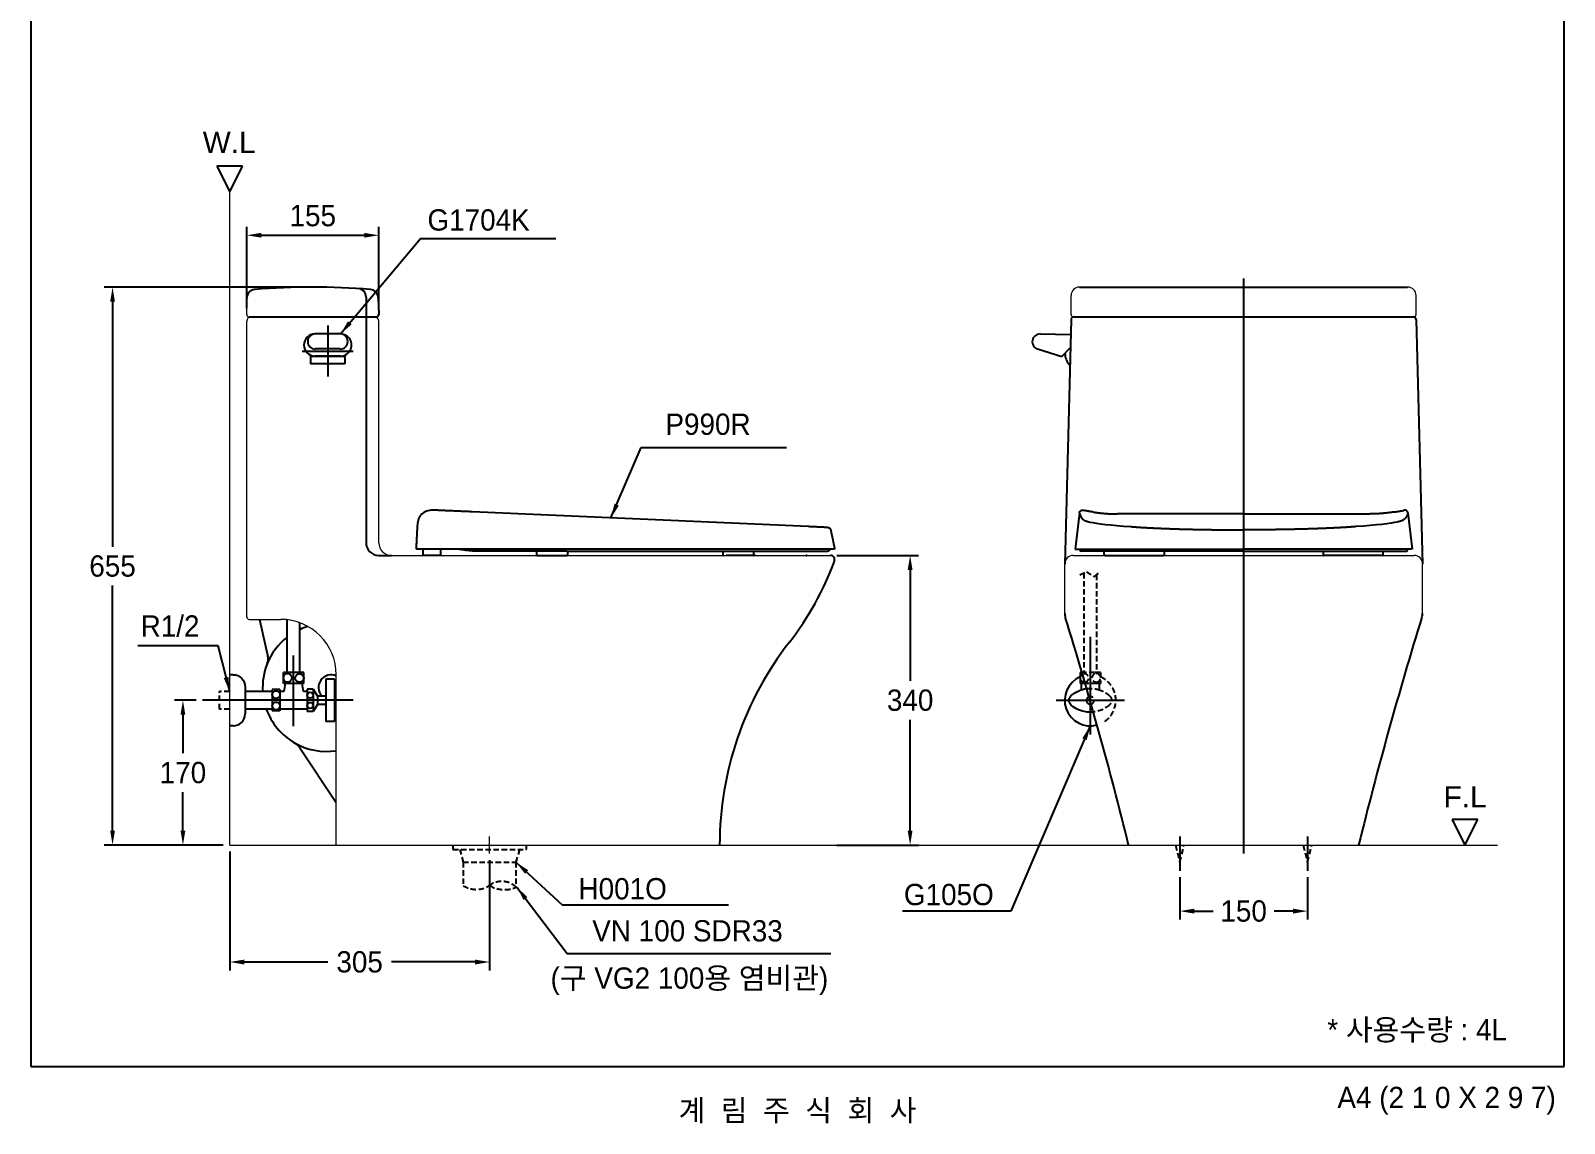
# Model space of a CAD drawing. Header units: millimetres. Extents: x 0 to 1800, y -67 to 2530.
# Drawn here: x 0 to 1800, y -67 to 1216 of the extents above; entities that cross this region are included whole.
import ezdxf
from ezdxf.enums import TextEntityAlignment as Align
from ezdxf.lldxf.tags import DXFTag

# ---------------------------------------------------------------- set-up
doc = ezdxf.new("R2010")
doc.units = ezdxf.units.MM
doc.linetypes.add('DASHED2', pattern=[9.525, 6.35, -3.175])
for name, color, linetype in [('TEXT', 7, 'Continuous'), ('내부선 및 부속', 4, 'Continuous'), ('도각라인', 255, 'Continuous'), ('외형선', 3, 'Continuous'), ('점선', 6, 'DASHED2'), ('중심선', 1, 'DASHED'), ('치수선', 7, 'Continuous')]:
    doc.layers.add(name, color=color, linetype=linetype)
doc.styles.add('____', font='')
doc.styles.add('타이틀', font='H2GTRM.TTF', dxfattribs={"height": 25})
doc.styles.get('____').set_extended_font_data('굴림')
tags = doc.linetypes.add('DASHDOT', pattern=[70, 31, -13, 13, -13]).pattern_tags.tags
tags[10:11] = [DXFTag(74, 4), DXFTag(75, 0), DXFTag(340, '0'), DXFTag(46, 0.0), DXFTag(50, 0.0), DXFTag(44, 0.0), DXFTag(45, 0.0)]
tags[8:9] = [DXFTag(74, 4), DXFTag(75, 0), DXFTag(340, '0'), DXFTag(46, 0.0), DXFTag(50, 0.0), DXFTag(44, 0.0), DXFTag(45, 0.0)]
tags[6:7] = [DXFTag(74, 4), DXFTag(75, 0), DXFTag(340, '0'), DXFTag(46, 0.0), DXFTag(50, 0.0), DXFTag(44, 0.0), DXFTag(45, 0.0)]
tags[4:5] = [DXFTag(74, 4), DXFTag(75, 0), DXFTag(340, '0'), DXFTag(46, 0.0), DXFTag(50, 0.0), DXFTag(44, 0.0), DXFTag(45, 0.0)]
tags = doc.linetypes.add('DASHED', pattern=[25.72, 12.86, -12.86]).pattern_tags.tags
tags[6:7] = [DXFTag(74, 4), DXFTag(75, 0), DXFTag(340, '0'), DXFTag(46, 0.0), DXFTag(50, 0.0), DXFTag(44, 0.0), DXFTag(45, 0.0)]
tags[4:5] = [DXFTag(74, 4), DXFTag(75, 0), DXFTag(340, '0'), DXFTag(46, 0.0), DXFTag(50, 0.0), DXFTag(44, 0.0), DXFTag(45, 0.0)]
doc.dimstyles.new('MSADIM', dxfattribs={"dimtxt": 33, "dimasz": 17, "dimexe": 10, "dimexo": 7.5, "dimgap": 10, "dimtad": 0, "dimtih": 1, "dimtoh": 1, "dimdec": 0, "dimzin": 1, "dimdsep": 46, "dimtxsty": '____', "dimcen": 11.25, "dimadec": 0, "dimazin": 0, "dimtfac": 1, "dimtdec": 0, "dimtix": 1, "dimtmove": 0, "dimatfit": 3, "dimfxl": 0, "dimtolj": 1, "dimtzin": 1, "dimarcsym": 0})

# ---------------------------------------------------------------- blocks, each defined once
blk = doc.blocks.new('*D11')
at = {"layer": '치수선', "color": 0, "lineweight": -2}
for p, q in [((253.6, 890.2), (253.6, 985.6)), ((270.6, 975.6), (391.6, 975.6)), ((408.6, 890.2), (408.6, 985.6))]:
    blk.add_line(p, q, dxfattribs=at)
at = {"layer": '치수선', "color": 0}
for points in [[(270.6, 978.4), (270.6, 972.8), (253.6, 975.6)], [(391.6, 978.4), (391.6, 972.8), (408.6, 975.6)]]:
    blk.add_solid(points, dxfattribs=at)
at = {"layer": '치수선', "color": 0, "insert": (331.1, 998.5), "char_height": 25, "attachment_point": 5, "style": '____'}
blk.add_mtext('\\A1;155', dxfattribs=at)
blk = doc.blocks.new('*D12')
at = {"layer": '치수선', "color": 0, "linetype": 'Continuous', "lineweight": -2}
for p, q in [((323.6, 914.7), (86.1, 914.7)), ((96.1, 897.7), (96.1, 610)), ((96.1, 276.7), (96.1, 564.4)), ((226.1, 259.7), (86.1, 259.7))]:
    blk.add_line(p, q, dxfattribs=at)
at = {"layer": '치수선', "color": 0, "linetype": 'Continuous'}
for points in [[(93.3, 897.7), (98.9, 897.7), (96.1, 914.7)], [(93.3, 276.7), (98.9, 276.7), (96.1, 259.7)]]:
    blk.add_solid(points, dxfattribs=at)
at = {"layer": '치수선', "color": 0, "linetype": 'Continuous', "insert": (96.1, 587.2), "char_height": 25, "attachment_point": 5, "style": '____'}
blk.add_mtext('\\A1;655', dxfattribs=at)
blk = doc.blocks.new('*D6')
at = {"layer": '치수선', "color": 0, "linetype": 'Continuous', "lineweight": -2}
for p, q in [((233.6, 252.2), (233.6, 112.5)), ((538.6, 242.2), (538.6, 112.5)), ((250.6, 122.5), (348.8, 122.5)), ((521.6, 122.5), (423.4, 122.5))]:
    blk.add_line(p, q, dxfattribs=at)
at = {"layer": '치수선', "color": 0, "linetype": 'Continuous'}
for points in [[(250.6, 125.3), (250.6, 119.6), (233.6, 122.5)], [(521.6, 125.3), (521.6, 119.6), (538.6, 122.5)]]:
    blk.add_solid(points, dxfattribs=at)
at = {"layer": '치수선', "color": 0, "linetype": 'Continuous', "insert": (386.1, 122.5), "char_height": 25, "attachment_point": 5, "style": '____'}
blk.add_mtext('\\A1;305', dxfattribs=at)
blk = doc.blocks.new('*D2')
at = {"layer": '치수선', "color": 0, "linetype": 'Continuous', "lineweight": -2}
for p, q in [((1348.6, 222.2), (1348.6, 172.2)), ((1498.6, 222.2), (1498.6, 172.2)), ((1365.6, 182.2), (1387.7, 182.2)), ((1481.6, 182.2), (1459.5, 182.2))]:
    blk.add_line(p, q, dxfattribs=at)
at = {"layer": '치수선', "color": 0, "linetype": 'Continuous'}
for points in [[(1365.6, 185.1), (1365.6, 179.4), (1348.6, 182.2)], [(1481.6, 185.1), (1481.6, 179.4), (1498.6, 182.2)]]:
    blk.add_solid(points, dxfattribs=at)
at = {"layer": '치수선', "color": 0, "linetype": 'Continuous', "insert": (1423.6, 182.2), "char_height": 25, "attachment_point": 5, "style": '____'}
blk.add_mtext('\\A1;150', dxfattribs=at)
blk = doc.blocks.new('*D3')
at = {"layer": '치수선', "color": 0, "linetype": 'Continuous', "lineweight": -2}
for p, q in [((194.1, 429.7), (168.7, 429.7)), ((178.7, 412.7), (178.7, 367.5)), ((178.7, 276.7), (178.7, 321.8)), ((226.1, 259.7), (168.7, 259.7))]:
    blk.add_line(p, q, dxfattribs=at)
at = {"layer": '치수선', "color": 0, "linetype": 'Continuous'}
for points in [[(175.9, 412.7), (181.5, 412.7), (178.7, 429.7)], [(175.9, 276.7), (181.5, 276.7), (178.7, 259.7)]]:
    blk.add_solid(points, dxfattribs=at)
at = {"layer": '치수선', "color": 0, "linetype": 'Continuous', "insert": (178.7, 344.7), "char_height": 25, "attachment_point": 5, "style": '____'}
blk.add_mtext('\\A1;170', dxfattribs=at)
blk = doc.blocks.new('*D5')
at = {"layer": '치수선', "color": 0, "linetype": 'Continuous', "lineweight": -2}
for p, q in [((946.1, 599.7), (1042.2, 599.7)), ((1032.2, 582.7), (1032.2, 452.5)), ((1032.2, 276.7), (1032.2, 406.9)), ((946.1, 259.7), (1042.2, 259.7))]:
    blk.add_line(p, q, dxfattribs=at)
at = {"layer": '치수선', "color": 0, "linetype": 'Continuous'}
for points in [[(1029.3, 582.7), (1035, 582.7), (1032.2, 599.7)], [(1029.3, 276.7), (1035, 276.7), (1032.2, 259.7)]]:
    blk.add_solid(points, dxfattribs=at)
at = {"layer": '치수선', "color": 0, "linetype": 'Continuous', "insert": (1032.2, 429.7), "char_height": 25, "attachment_point": 5, "style": '____'}
blk.add_mtext('\\A1;340', dxfattribs=at)

msp = doc.modelspace()

# ---------------------------------------------------------------- linework, layer by layer
msp.add_line((1133.4, 182), (1023.3, 182))
at = {"layer": '내부선 및 부속'}
for p, q in [((393.6, 903), (393.6, 614.7)), ((408.6, 599.7), (423.6, 599.7))]:
    msp.add_line(p, q, dxfattribs=at)
at = {"layer": '내부선 및 부속', "linetype": 'Continuous'}
for p, q in [((256.6, 879.7), (405.6, 879.7)), ((1224.1, 879.7), (1623.1, 879.7)), ((363.3, 859.7), (333.6, 859.7)), ((1184.7, 859.7), (1220.7, 859)), ((328.6, 834.7), (328.6, 824.7)), ((363.6, 833.7), (333.6, 833.7)), ((363.3, 842.1), (334, 842.1)), ((368.6, 834.7), (368.6, 824.7)), ((1181.8, 842.1), (1210.2, 833.2)), ((1210.2, 833.2), (1220.3, 843.8)), ((368.6, 824.7), (328.6, 824.7)), ((1218.5, 824), (1219.7, 824)), ((912.5, 633.6), (518, 651)), ((1230.8, 649.6), (1226, 607.2)), ((1616.5, 649.6), (1621.3, 607.2)), ((943.6, 607.2), (520, 607.2)), ((629.4, 604.7), (903.8, 604.7)), ((1227.1, 607.2), (1423.6, 607.2)), ((1231.6, 607.2), (1231.6, 605.7)), ((1423.6, 604.7), (1232.6, 604.7)), ((1620.1, 607.2), (1423.6, 607.2)), ((1423.6, 604.7), (1614.7, 604.7)), ((1615.7, 607.2), (1615.7, 605.7)), ((301.1, 462.4), (301.1, 524.3)), ((316.1, 462.4), (316.1, 520.7)), ((237.6, 459.7), (233.6, 459.7)), ((320.6, 462.4), (296.6, 462.4)), ((296.6, 449.4), (296.6, 462.4)), ((320.6, 449.4), (320.6, 462.4)), ((346.6, 454.7), (346.6, 404.7)), ((356.6, 454.7), (346.6, 454.7)), ((356.6, 454.7), (356.6, 404.7)), ((1231.6, 462.4), (1231.6, 449.4)), ((1233.9, 462.4), (1231.6, 462.4)), ((251.6, 445.7), (251.6, 413.7)), ((283.6, 439.9), (251.6, 439.9)), ((283.6, 442.2), (283.6, 417.2)), ((292.6, 442.2), (283.6, 442.2)), ((292.6, 442.2), (292.6, 417.2)), ((297.1, 439.9), (292.6, 439.9)), ((320.6, 449.4), (296.6, 449.4)), ((298.6, 449.4), (297.1, 439.9)), ((320.1, 439.9), (318.6, 449.4)), ((324.6, 439.9), (320.1, 439.9)), ((331.6, 442.7), (324.6, 442.7)), ((324.6, 442.7), (324.6, 416.7)), ((331.6, 442.7), (331.6, 416.7)), ((331.6, 442.7), (336.6, 434.4)), ((336.6, 434.4), (336.6, 424.9)), ((346.6, 434.4), (336.6, 434.4)), ((1237.7, 449.4), (1231.6, 449.4)), ((1233.1, 449.4), (1233.1, 442)), ((283.6, 419.4), (251.6, 419.4)), ((292.6, 417.2), (283.6, 417.2)), ((324.6, 419.4), (292.6, 419.4)), ((331.6, 416.7), (324.6, 416.7)), ((336.6, 424.9), (331.6, 416.7)), ((346.6, 424.9), (336.6, 424.9)), ((237.6, 399.7), (233.6, 399.7)), ((356.6, 404.7), (346.6, 404.7))]:
    msp.add_line(p, q, dxfattribs=at)
at = {"layer": '내부선 및 부속', "linetype": 'Continuous', "lineweight": 18}
msp.add_line((1223.6, 599.7), (1623.6, 599.7), dxfattribs=at)
at = {"layer": '내부선 및 부속', "linetype": 'Continuous', "flags": 128}
for points in [[(237.6, 459.7, -0.414214), (251.6, 445.7)], [(356.6, 434.2, -0.31563), (356.6, 425.2)], [(1220.9, 424.5, -0.44), (1220.9, 434.9)], [(1220.9, 434.9, -0.155559), (1239.4, 443.4, -0.155559)], [(1247.3, 415.9, -0.21623), (1220.9, 424.5)]]:
    msp.add_lwpolyline(points, format="xyb", dxfattribs=at)
at = {"layer": '내부선 및 부속', "linetype": 'Continuous'}
for centre, radius in [((301.6, 456.1), 5), ((315.6, 455.8), 5), ((288.1, 436.2), 4.5), ((328.1, 435.7), 3.5), ((288.1, 423.2), 4.5), ((328.1, 423.7), 3.5)]:
    msp.add_circle(centre, radius, dxfattribs=at)
at = {"layer": '내부선 및 부속'}
for centre, radius, start, end in [((383.6, 903), 10, 0, 86.3734), ((408.6, 614.7), 15, 180, 270), ((347.2, 444.7), 75, 106.9598, 114.4912), ((347.2, 444.7), 75, 127.9195, 158.2478), ((352.8, 444.7), 15, 67.2225, 223.1047), ((352.8, 444.7), 15, 290.1753, 292.7775), ((347.2, 444.7), 75, 239.6808, 278.7494)]:
    msp.add_arc(centre, radius, start, end, dxfattribs=at)
at = {"layer": '내부선 및 부속', "linetype": 'Continuous'}
for centre, radius, start, end in [((333.6, 846.7), 13, 90, 270), ((334, 850.9), 8.82, 90, 270), ((363.3, 850.9), 8.82, 270, 90), ((363.6, 846.7), 13, 270, 90.8502), ((1184.5, 850.7), 9, 88.8102, 252.4729), ((1238.8, 838.6), 25, 183.5293, 215.6801), ((1232.6, 605.7), 1, 180, 270), ((1614.7, 605.7), 1, 270, 0), ((1243.6, 429.7), 30, 113.5781, 285.355), ((1236.7, 455.8), 5, 115.5302, 277.0247), ((1243.6, 429.7), 4.5, 108.7662, 283.1395), ((237.6, 413.7), 14, 270, 360)]:
    msp.add_arc(centre, radius, start, end, dxfattribs=at)
at = {"layer": '내부선 및 부속', "linetype": 'Continuous', "lineweight": 18}
for centre, start, end in [((1223.6, 589.7), 90, 180), ((1623.6, 589.7), 0, 90)]:
    msp.add_arc(centre, 10, start, end, dxfattribs=at)
at = {"layer": '내부선 및 부속', "linetype": 'Continuous'}
msp.add_open_spline([(474.1, 652.9), (472.7, 652.9), (470, 652.9), (465.2, 652.2), (459.8, 649.8), (455.4, 644.2), (454.3, 639.7), (454, 637.2)], degree=3, knots=[0, 0, 0, 0, 0.146093, 0.279997, 0.515438, 0.744272, 1, 1, 1, 1], dxfattribs=at)
for points, weights in [([(478.1, 652.7), (476.1, 652.8), (474.1, 652.9)], [1, 0.999995470047, 1]), ([(1230.9, 649.5), (1231.2, 648.7), (1231.5, 647.8)], [1, 0.999526798725, 1]), ([(1247, 650.7), (1241, 651.6), (1235.1, 652.8)], [1, 0.999574840069, 1]), ([(1247, 650.7), (1251, 650.1), (1255.1, 649.6)], [1, 0.999784946442, 1]), ([(1600.2, 650.7), (1596.2, 650.1), (1592.2, 649.6)], [1, 0.999784946442, 1]), ([(1600.2, 650.7), (1606.2, 651.6), (1612.2, 652.8)], [1, 0.999574840069, 1]), ([(1616.3, 649.5), (1616.1, 648.7), (1615.8, 647.8)], [1, 0.999526798725, 1]), ([(454, 637.2), (453.8, 635.9), (453.8, 634.5)], [1, 0.999320626259, 1]), ([(935.6, 632.6), (938.4, 632.5), (938.9, 629.8)], [1, 0.778958499432, 1]), ([(525.4, 604.7), (518.4, 604.7), (511.5, 605.7)], [1, 0.997681796551, 1]), ([(593.7, 600.7), (593.7, 599.7), (594.7, 599.7)], [1, 0.709890067577, 1]), ([(629.3, 599.7), (630.3, 599.7), (630.3, 600.7)], [1, 0.709461867809, 1]), ([(812.3, 600.7), (812.3, 599.7), (813.3, 599.7)], [1, 0.709890067577, 1]), ([(847.9, 599.7), (848.9, 599.7), (848.9, 600.7)], [1, 0.709461867809, 1]), ([(937.6, 606.7), (937.6, 604.7), (935.6, 604.7)], [1, 0.707106769085, 1]), ([(937.5, 607.2), (937.6, 607), (937.6, 606.7)], [1, 0.991444885731, 1]), ([(1261, 599.7), (1260, 599.7), (1260, 600.7)], [1, 0.709643244743, 1]), ([(1330.5, 600.7), (1330.5, 599.7), (1329.5, 599.7)], [1, 0.710410356522, 1]), ([(1516.8, 600.7), (1516.8, 599.7), (1517.8, 599.7)], [1, 0.710410356522, 1]), ([(1586.2, 599.7), (1587.2, 599.7), (1587.2, 600.7)], [1, 0.709643244743, 1])]:
    msp.add_rational_spline(points, weights, degree=2, dxfattribs=at)
for points, degree in [([(518, 651), (498.1, 651.8), (478.1, 652.7)], 2), ([(1255.1, 649.6), (1259.1, 649.2), (1263.1, 648.8), (1267.2, 648.5), (1271.2, 648.5), (1275.3, 648.5)], 5), ([(1423.6, 648.5), (1349.5, 648.5), (1275.3, 648.5)], 2), ([(1423.6, 648.5), (1497.8, 648.5), (1571.9, 648.5)], 2), ([(1592.2, 649.6), (1588.1, 649.2), (1584.1, 648.8), (1580, 648.5), (1576, 648.5), (1571.9, 648.5)], 5), ([(453.7, 634.4), (453, 620.8), (452.3, 607.2)], 2), ([(934.5, 632.6), (923.5, 633.1), (912.5, 633.6)], 2), ([(935.6, 632.6), (935.4, 632.6), (935.2, 632.6), (934.9, 632.6), (934.7, 632.6), (934.5, 632.6)], 5), ([(1231.5, 647.8), (1231.9, 646.7), (1232.3, 645.7), (1232.9, 644.6), (1233.5, 643.7), (1234.3, 642.8)], 5), ([(1234.3, 642.8), (1235.6, 641.5), (1237.3, 640.5), (1239.3, 639.9), (1241.2, 639.4), (1243, 639)], 5), ([(1243, 639), (1251.2, 637.2), (1267.5, 635.3), (1291.4, 633.6)], 3), ([(1291.4, 633.6), (1302.6, 632.7), (1313.9, 632), (1325.1, 631.6), (1336.4, 631.2), (1347.6, 630.8)], 5), ([(1555.8, 633.6), (1544.6, 632.7), (1533.4, 632), (1522.1, 631.6), (1510.9, 631.2), (1499.6, 630.8)], 5), ([(1604.2, 639), (1596.1, 637.2), (1579.7, 635.3), (1555.8, 633.6)], 3), ([(1612.9, 642.8), (1611.6, 641.5), (1609.9, 640.5), (1607.9, 639.9), (1606.1, 639.4), (1604.2, 639)], 5), ([(1615.8, 647.8), (1615.4, 646.7), (1614.9, 645.7), (1614.3, 644.6), (1613.7, 643.7), (1612.9, 642.8)], 5), ([(938.9, 629.8), (941.3, 618.5), (943.6, 607.2)], 2), ([(455.8, 607.2), (454.1, 607.2), (452.3, 607.2)], 2), ([(520, 607.2), (487.9, 607.2), (455.8, 607.2)], 2), ([(460.3, 607.2), (460.3, 603.4), (460.3, 599.7)], 2), ([(481.3, 599.7), (481.3, 603.4), (481.3, 607.2)], 2), ([(511.5, 605.7), (506.4, 606.4), (501.3, 607.2)], 2), ([(629.4, 604.7), (577.6, 604.7), (525.7, 604.7)], 2), ([(593.7, 604.7), (593.7, 602.7), (593.7, 600.7)], 2), ([(630.3, 600.7), (630.3, 602.7), (630.3, 604.7)], 2), ([(812.3, 604.7), (812.3, 602.7), (812.3, 600.7)], 2), ([(848.9, 600.7), (848.9, 602.7), (848.9, 604.7)], 2), ([(903.8, 604.7), (919.7, 604.7), (935.6, 604.7)], 2), ([(1226, 607.2), (1226.6, 607.2), (1227.1, 607.2)], 2), ([(1239.6, 607.2), (1264.3, 607.2), (1288.9, 607.2)], 2), ([(1260, 600.7), (1260, 602.7), (1260, 604.7)], 2), ([(1330.5, 604.7), (1330.5, 602.7), (1330.5, 600.7)], 2), ([(1516.8, 604.7), (1516.8, 602.7), (1516.8, 600.7)], 2), ([(1607.6, 607.2), (1583, 607.2), (1558.3, 607.2)], 2), ([(1587.2, 600.7), (1587.2, 602.7), (1587.2, 604.7)], 2), ([(1621.2, 607.2), (1620.7, 607.2), (1620.1, 607.2)], 2)]:
    msp.add_open_spline(points, degree=degree, dxfattribs=at)
for points, weights, knots in [([(1230.9, 649.8), (1231, 651.3), (1232.3, 652.2), (1233.5, 653.1), (1235.1, 652.8)], [1, 0.914167582989, 1, 0.914167582989, 1], [0, 0, 0, 0.5, 0.5, 1, 1, 1]), ([(1616.4, 649.8), (1616.2, 651.3), (1614.9, 652.2), (1613.7, 653.1), (1612.2, 652.8)], [1, 0.914167582989, 1, 0.914167582989, 1], [0, 0, 0, 0.5, 0.5, 1, 1, 1]), ([(1347.6, 630.8), (1352.9, 630.7), (1358.1, 630.5), (1363.6, 630.4), (1369, 630.3), (1374.1, 630.2), (1379.1, 630.1), (1383.8, 630), (1388.4, 630), (1392.7, 629.9), (1396.9, 629.9), (1400.9, 629.8), (1404.8, 629.8), (1408.4, 629.8), (1412, 629.8), (1415.3, 629.8), (1418.5, 629.8), (1421.1, 629.8), (1423.6, 629.8)], [1, 0.999995648861, 1, 0.999996602535, 1, 0.999997615814, 1, 0.99999833107, 1, 0.999998748302, 1, 0.999998986721, 1, 0.99999922514, 1, 0.999999344349, 1, 0.999999642372, 1], [0, 0, 0, 0.138266, 0.138266, 0.281546, 0.281546, 0.414924, 0.414924, 0.536597, 0.536597, 0.648766, 0.648766, 0.752642, 0.752642, 0.847575, 0.847575, 0.932906, 0.932906, 1, 1, 1]), ([(1499.6, 630.8), (1494.4, 630.7), (1489.1, 630.5), (1483.7, 630.4), (1478.2, 630.3), (1473.2, 630.2), (1468.1, 630.1), (1463.5, 630), (1458.8, 630), (1454.6, 629.9), (1450.3, 629.9), (1446.4, 629.8), (1442.4, 629.8), (1438.8, 629.8), (1435.2, 629.8), (1432, 629.8), (1428.7, 629.8), (1426.2, 629.8), (1423.6, 629.8)], [1, 0.999995648861, 1, 0.999996602535, 1, 0.999997615814, 1, 0.99999833107, 1, 0.999998748302, 1, 0.999998986721, 1, 0.99999922514, 1, 0.999999344349, 1, 0.999999642372, 1], [0, 0, 0, 0.138266, 0.138266, 0.281546, 0.281546, 0.414924, 0.414924, 0.536597, 0.536597, 0.648766, 0.648766, 0.752642, 0.752642, 0.847575, 0.847575, 0.932906, 0.932906, 1, 1, 1])]:
    msp.add_rational_spline(points, weights, degree=2, knots=knots, dxfattribs=at)
at = {"layer": '도각라인', "color": 7}
for p, q in [((0, 2530), (0, 0)), ((1800, 0), (1800, 2530)), ((0, 0), (1800, 0))]:
    msp.add_line(p, q, dxfattribs=at)
at = {"layer": '외형선', "linetype": 'Continuous'}
for p, q in [((248.6, 1056.6), (218.6, 1056.6)), ((218.6, 1056.6), (233.6, 1026.6)), ((233.6, 1026.6), (248.6, 1056.6)), ((481.3, 599.7), (460.3, 599.7)), ((594.7, 599.7), (629.3, 599.7)), ((850.7, 599.7), (816.1, 599.7)), ((1261, 599.7), (1329.5, 599.7)), ((1586.2, 599.7), (1517.8, 599.7)), ((1698.4, 289.7), (1668.4, 289.7)), ((1668.4, 289.7), (1683.4, 259.7)), ((1683.4, 259.7), (1698.4, 289.7))]:
    msp.add_line(p, q, dxfattribs=at)
at = {"layer": '외형선', "linetype": 'Continuous', "lineweight": 18}
for p, q in [((233.6, 259.7), (233.6, 1026.6)), ((253.6, 882.7), (253.6, 901.9)), ((1221.1, 882.7), (1221.1, 904.7)), ((1626.1, 882.7), (1626.1, 904.7)), ((253.6, 527.7), (253.6, 874.7)), ((408.6, 614.7), (408.6, 874.7)), ((423.6, 599.7), (938.6, 599.7)), ((1213.6, 532), (1213.6, 589.7)), ((1633.6, 532), (1633.6, 589.7)), ((256.6, 524.7), (293.6, 524.7)), ((358.6, 259.7), (358.6, 459.7)), ((233.6, 259.7), (1721.6, 259.7))]:
    msp.add_line(p, q, dxfattribs=at)
at = {"layer": '외형선'}
for p, q in [((408, 902.3), (408.6, 882.7)), ((1231.1, 914.7), (1616.1, 914.7)), ((1221.1, 876.8), (1213.6, 589.7)), ((1626.1, 876.8), (1633.6, 589.7)), ((268.6, 524.7), (278.3, 481.3)), ((315.9, 373.8), (358.6, 309.7))]:
    msp.add_line(p, q, dxfattribs=at)
for centre, radius, start, end in [((263.6, 901.9), 10, 94.6647, 180), ((331.1, 74.7), 840, 85.3797, 94.6647), ((398, 902), 10, 1.6366, 85.3797), ((405.6, 882.7), 3, 270, 0), ((1224.1, 876.7), 3, 90, 178.5033), ((1623.1, 876.7), 3, 1.4967, 90), ((938.6, 594.7), 5, 339.8781, 90), ((614.7, 713.4), 350, 322.0359, 339.8781), ((1228.6, 532), 15, 180, 197.1784), ((-3347.7, -882.8), 4775, 13.8427, 17.1784), ((6194.9, -882.8), 4775, 162.8216, 166.1573), ((1618.6, 532), 15, 342.8216, 0), ((1196.1, 259.7), 387.5, 142.0359, 180), ((347.2, 444.7), 75, 158.2478, 183.6312), ((263.6, 478.1), 15, 338.2478, 12.5288), ((347.2, 444.7), 75, 199.6739, 239.6808), ((299.3, 362.7), 20, 33.6901, 59.6808)]:
    msp.add_arc(centre, radius, start, end, dxfattribs=at)
at = {"layer": '외형선', "lineweight": 18}
for centre, radius, start, end in [((1231.1, 904.7), 10, 90, 180), ((1616.1, 904.7), 10, 0, 90), ((1224.1, 882.7), 3, 180, 270), ((1623.1, 882.7), 3, 270, 0)]:
    msp.add_arc(centre, radius, start, end, dxfattribs=at)
at = {"layer": '외형선', "linetype": 'Continuous', "lineweight": 18}
for centre, radius, start, end in [((256.6, 882.7), 3, 180, 270), ((258.6, 874.7), 5, 90, 180), ((403.6, 874.7), 5, 0, 90), ((423.6, 614.7), 15, 180, 270), ((256.6, 527.7), 3, 180, 270), ((293.6, 459.7), 65, 0, 90)]:
    msp.add_arc(centre, radius, start, end, dxfattribs=at)
at = {"layer": '외형선', "linetype": 'Continuous'}
msp.add_point((910.4, 599.7), dxfattribs=at)
at = {"layer": '점선'}
for p, q in [((1231.3, 577), (1239, 580.5)), ((1236.1, 579.2), (1236.1, 522)), ((1239, 580.5), (1248.3, 574.7)), ((1248.3, 574.7), (1255.8, 581)), ((1251.1, 577), (1251.1, 462.4)), ((1236.1, 522), (1236.1, 462.4)), ((1248.6, 462.4), (1233.9, 462.4)), ((1255.6, 462.4), (1248.6, 462.4)), ((1255.6, 462.4), (1255.6, 449.4)), ((221.6, 419.4), (221.6, 439.9)), ((233.6, 439.9), (221.6, 439.9)), ((1251.3, 449.4), (1237.7, 449.4)), ((1255.6, 449.4), (1251.3, 449.4)), ((1254.1, 449.4), (1254.1, 442)), ((233.6, 419.4), (221.6, 419.4)), ((495.6, 259.7), (495.6, 254.7)), ((495.6, 254.7), (581.6, 254.7)), ((503.6, 254.7), (507.6, 239.7)), ((573.6, 254.7), (569.6, 239.7)), ((581.6, 259.7), (581.6, 254.7)), ((1343.6, 259.7), (1348.6, 239.7)), ((1348.6, 239.7), (1353.6, 259.7)), ((1493.6, 259.7), (1498.6, 239.7)), ((1498.6, 239.7), (1503.6, 259.7)), ((507.6, 239.7), (569.6, 239.7)), ((507.6, 239.7), (507.6, 212.2)), ((569.6, 239.7), (569.6, 210.4))]:
    msp.add_line(p, q, dxfattribs=at)
at = {"layer": '점선', "flags": 128}
for points in [[(1239.4, 443.4, -0.100611), (1252.8, 442.4)], [(1252.8, 442.4, -0.116822), (1266.3, 434.9)], [(1266.3, 434.9, -0.44), (1266.3, 424.5)], [(1266.3, 424.5, -0.159266), (1247.3, 415.9)]]:
    msp.add_lwpolyline(points, format="xyb", dxfattribs=at)
at = {"layer": '점선'}
for centre, radius, start, end in [((1236.7, 455.8), 5, 277.0247, 115.5302), ((1250.6, 456.1), 5, 109.2614, 274.4227), ((1250.6, 456.1), 5, 274.4227, 109.2614), ((1243.6, 429.7), 30, 304.5945, 66.4217), ((1243.6, 429.7), 4.5, 283.1395, 108.7662), ((552.9, 192.7), 24.4, 46.5379, 123.8822), ((522.9, 235.8), 28.1, 237.1476, 305.6288), ((556, 239.5), 32.1, 237.1903, 295.1018)]:
    msp.add_arc(centre, radius, start, end, dxfattribs=at)
at = {"layer": '중심선', "linetype": 'DASHDOT'}
for p, q in [((1423.6, 924.7), (1423.6, 249.7)), ((1243.6, 504.1), (1243.6, 389.7)), ((308.6, 399.4), (308.6, 482.4)), ((378.6, 429.7), (201.6, 429.7)), ((1203.6, 429.7), (1283.6, 429.7)), ((1348.6, 269.7), (1348.6, 229.7)), ((1498.6, 269.7), (1498.6, 229.7))]:
    msp.add_line(p, q, dxfattribs=at)
at = {"layer": '중심선'}
for p, q in [((348.6, 869.7), (348.6, 809.7)), ((348.6, 859.7), (348.6, 819.7)), ((318.6, 839.7), (378.6, 839.7)), ((328.6, 833.7), (368.6, 833.7))]:
    msp.add_line(p, q, dxfattribs=at)
at = {"layer": '중심선', "linetype": 'Continuous', "lineweight": 18}
msp.add_line((538.6, 249.7), (538.6, 269.7), dxfattribs=at)
at = {"layer": '치수선', "linetype": 'Continuous'}
for p, q in [((474.4, 971.7), (616.3, 971.7)), ((733.5, 726.3), (887, 726.3)), ((646.7, 132.6), (939.1, 132.6))]:
    msp.add_line(p, q, dxfattribs=at)

# ---------------------------------------------------------------- texts
at = {"layer": 'TEXT', "style": '타이틀'}
for s, p in [('* 사용수량 : 4L', (1627.3, 42.9)), ('계  림  주  식  회  사', (900, -51.7))]:
    msp.add_text(s, height=25, dxfattribs=at).set_placement(p, align=Align.MIDDLE_CENTER)
msp.add_text('A4 (2 1 0 X 2 9 7)', height=25, dxfattribs=at).set_placement((1790, -36.5), align=Align.MIDDLE_RIGHT)
at = {"layer": 'TEXT', "char_height": 25, "attachment_point": 1, "line_spacing_factor": 0.963855, "style": '타이틀'}
for s, insert, width in [('\\fArial;W.L', (201.9, 1097.3), 248.993), ('\\A1;G1704K', (465.7, 1006.1), 248.993), ('\\A1;P990R', (745, 766.3), 248.993), ('\\A1;R1/2', (129.1, 529.4), 380.447), ('\\fArial;F.L', (1658.3, 328.9), 248.993), ('\\A1; H001O', (633.9, 221), 380.447), ('\\A1; G105O', (1015.8, 214.2), 248.993), ('\\A1;VN 100 SDR33', (659.1, 171.6), 379.657), ('\\A1;(구 VG2 100{\\fGulim|b0|i0|c129|p50;용 염비관)}', (610.2, 116.1), 379.657)]:
    msp.add_mtext(s, dxfattribs=dict(at, insert=insert, width=width))

# ---------------------------------------------------------------- dimensions: what is measured, and where the dimension line sits
at = {"layer": '치수선'}
dim = msp.add_linear_dim(base=(408.6, 975.6), p1=(253.6, 882.7), p2=(408.6, 882.7), dimstyle='MSADIM', override={"dimtxt": 25, "dimtad": 1, "dimtih": 0, "dimtoh": 0}, dxfattribs=at)
dim.commit()
dim.dimension.update_dxf_attribs({"geometry": '*D11', "text_midpoint": (331.1, 998.5)})
at = {"layer": '치수선', "linetype": 'Continuous'}
for base, p1, p2, picture, middle in [((96.1, 259.7), (331.1, 914.7), (233.6, 259.7), '*D12', (96.1, 587.2)), ((1032.2, 259.7), (938.6, 599.7), (938.6, 259.7), '*D5', (1032.2, 429.7)), ((178.7, 259.7), (201.6, 429.7), (233.6, 259.7), '*D3', (178.7, 344.7))]:
    dim = msp.add_linear_dim(base=base, p1=p1, p2=p2, angle=90, dimstyle='MSADIM', override={"dimtxt": 25}, dxfattribs=at)
    dim.commit()
    dim.dimension.update_dxf_attribs({"geometry": picture, "text_midpoint": middle})
for base, p1, p2, picture, middle in [((233.6, 122.5), (538.6, 249.7), (233.6, 259.7), '*D6', (386.1, 122.5)), ((1498.6, 182.2), (1348.6, 229.7), (1498.6, 229.7), '*D2', (1423.6, 182.2))]:
    dim = msp.add_linear_dim(base=base, p1=p1, p2=p2, dimstyle='MSADIM', override={"dimtxt": 25}, dxfattribs=at)
    dim.commit()
    dim.dimension.update_dxf_attribs({"geometry": picture, "text_midpoint": middle})

# ---------------------------------------------------------------- leaders
for points in [[(363.6, 859.7), (457.4, 971.7), (474.4, 971.7)], [(681.1, 643.8), (716.5, 726.3), (733.5, 726.3)], [(233.6, 440), (219.9, 493.6), (125.6, 493.6)], [(1243.6, 399.7), (1150.4, 182), (1133.4, 182)], [(570.5, 210.5), (629.7, 132.6), (646.7, 132.6)]]:
    msp.add_leader(points, dimstyle='MSADIM', override={"dimtxt": 25}, dxfattribs=at)
at = {"layer": '치수선'}
msp.add_leader([(569.6, 239.7), (623.8, 189.5), (819.1, 189.5)], dimstyle='MSADIM', override={"dimtxt": 25, "dimtad": 1, "dimtih": 0, "dimtoh": 0}, dxfattribs=at)

doc.saveas('drawing.dxf')
